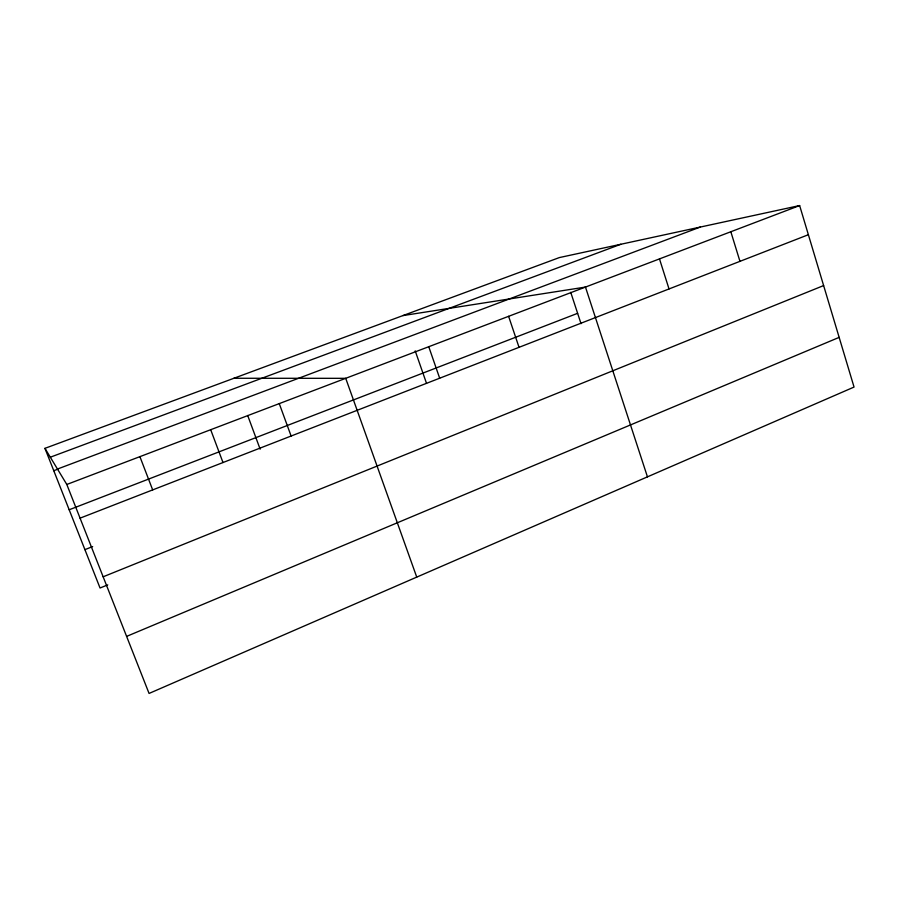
<?xml version="1.0" encoding="UTF-8"?>
<svg xmlns="http://www.w3.org/2000/svg" width="899" height="899" viewBox="0 0 899 899"><rect width="100%" height="100%" fill="white"/><g stroke="black" fill="none" stroke-linecap="round" stroke-linejoin="round"><path stroke-width="1.35" d="M126.602 636.391L839.149 337.372M107.745 584.878L100.047 588.002L44.95 448.343L559.324 257.586L799.638 205.556L854.05 387.064L149.065 693.444L66.807 484.471L44.95 448.343M103.149 576.798L823.619 285.579M84.922 549.649L92.664 546.57M80.067 518.161L808.381 234.718M69.178 509.767L577.63 313.313M66.807 484.471L799.638 205.556M57.469 469.042L700.265 227.076M53.771 470.705L57.705 469.222M50.31 457.209L620.838 244.27M402.921 315.594L585.474 287.073L647.449 476.852M233.92 378.265L345.722 378.322L416.743 577.113M139.907 456.658L152.673 489.899M210.692 429.711L222.997 462.536M247.697 415.495L260.159 449.197M279.263 403.617L291.119 436.026M428.756 346.711L439.678 378.209M415.203 350.88L426.531 383.39M508.609 316.324L519.038 347.329M570.73 292.31L581.024 323.662M659.484 258.901L669.025 288.95M730.831 231.74L739.956 261.351"/></g></svg>
